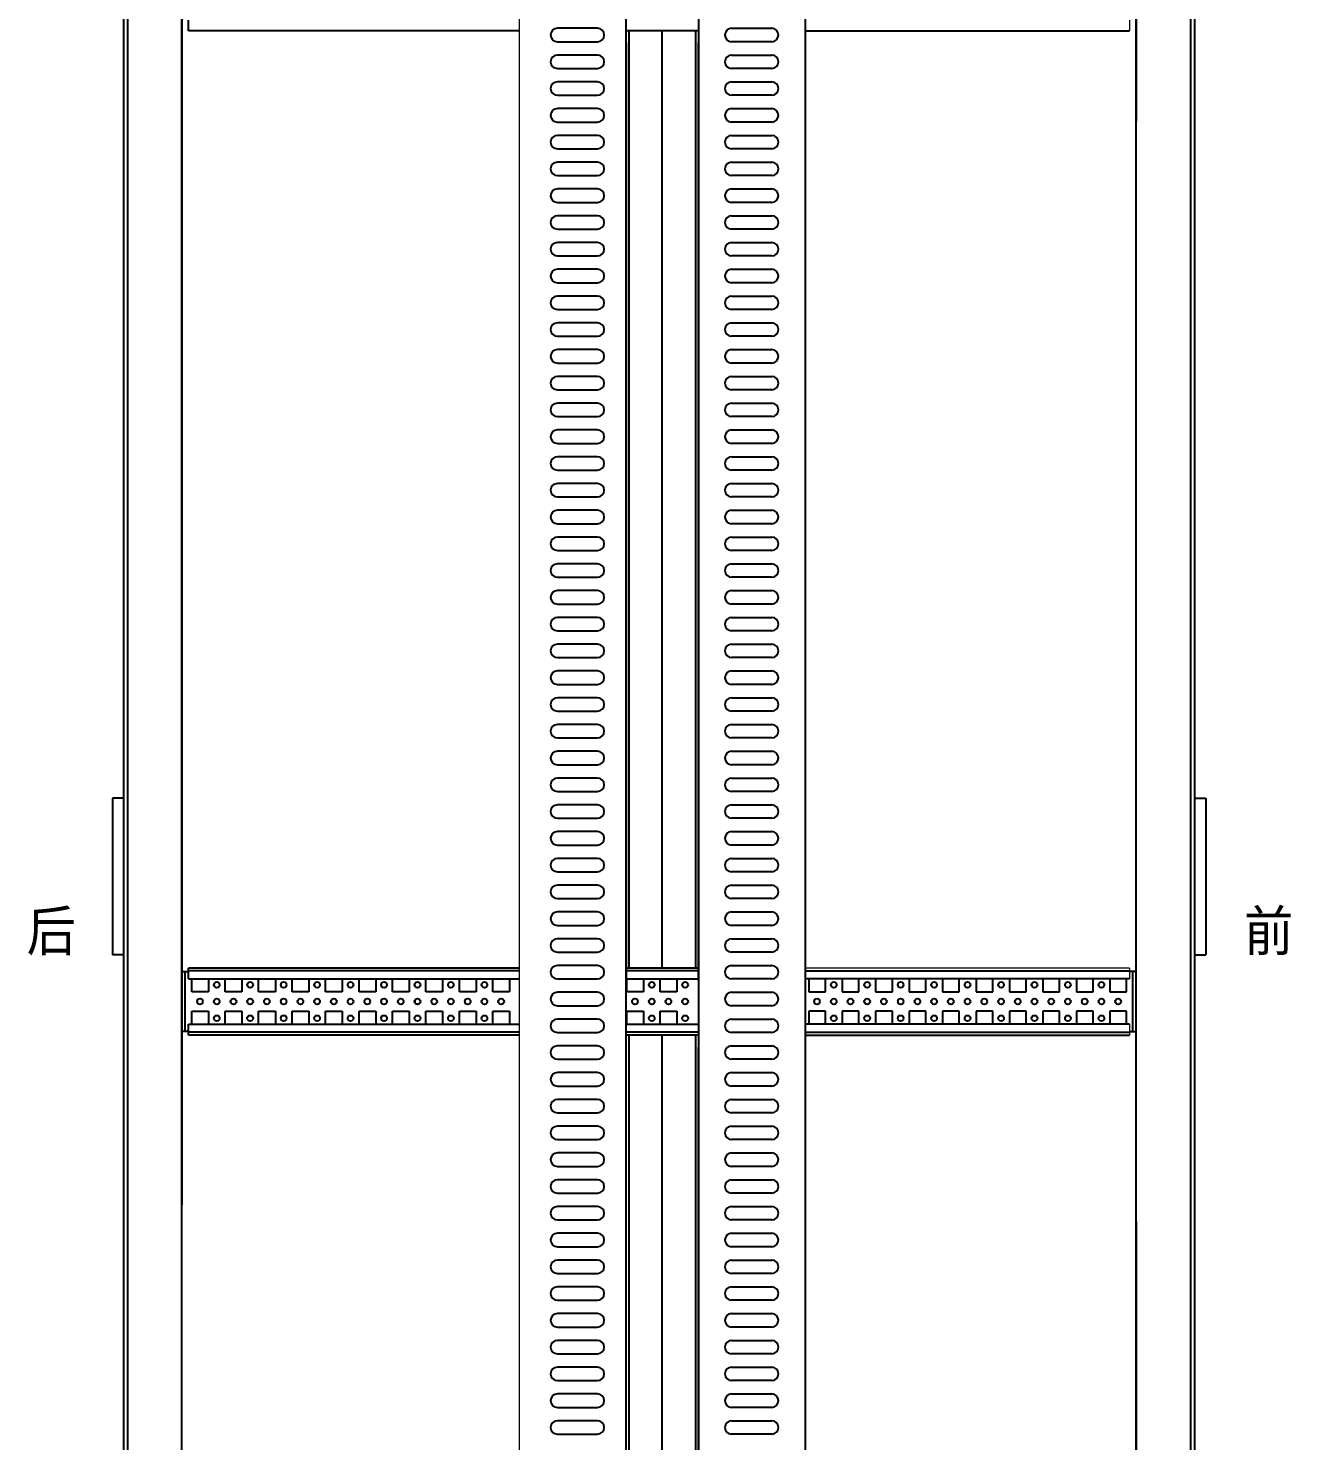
# Model space of a CAD drawing. Extents: x 79822 to 122366, y -56021 to -28815.
# Drawn here: x 103225 to 104168, y -31151 to -30096 of the extents above; entities that cross this region are included whole.
import ezdxf

# ---------------------------------------------------------------- set-up
doc = ezdxf.new("R2010")
doc.units = 0
doc.header["$LTSCALE"] = 100
doc.header["$MEASUREMENT"] = 0
doc.layers.add('PANEL', color=7, linetype='Continuous')
doc.layers.add('细实线', color=7, linetype='Continuous', lineweight=20)
doc.styles.add('HZ', font='arial.ttf', dxfattribs={"width": 0.7})

msp = doc.modelspace()

# ---------------------------------------------------------------- linework, layer by layer
at = {"color": 7, "linetype": 'Continuous'}
for p, q in [((103671.6, -31604.2), (103671.6, -29859.2)), ((103344.7, -30098.2), (103344.7, -30090.2)), ((103523.7, -30098.2), (103344.7, -30098.2)), ((103591.6, -30098.2), (103523.7, -30098.2)), ((103650.2, -30096.3), (103620.2, -30096.3)), ((103725.6, -30098.2), (103671.6, -30098.2)), ((103673.6, -30098.2), (103673.6, -30798.2)), ((103698.6, -30798.2), (103698.6, -30098.2)), ((103698.6, -30798.2), (103698.6, -30098.2)), ((103723.6, -30798.2), (103723.6, -30098.2)), ((103750.4, -30096.3), (103780.4, -30096.3)), ((103805.6, -30098.2), (104047.8, -30098.2)), ((103620.2, -30106.3), (103650.2, -30106.3)), ((103671.6, -30107.2), (103671.6, -30807.2)), ((103725.6, -30807.2), (103725.6, -30107.2)), ((103780.4, -30106.3), (103750.4, -30106.3)), ((103650.2, -30116.3), (103620.2, -30116.3)), ((103750.4, -30116.3), (103780.4, -30116.3)), ((103620.2, -30126.3), (103650.2, -30126.3)), ((103780.4, -30126.3), (103750.4, -30126.3)), ((103650.2, -30136.3), (103620.2, -30136.3)), ((103750.4, -30136.3), (103780.4, -30136.3)), ((103620.2, -30146.3), (103650.2, -30146.3)), ((103780.4, -30146.3), (103750.4, -30146.3)), ((103650.2, -30156.3), (103620.2, -30156.3)), ((103750.4, -30156.3), (103780.4, -30156.3)), ((103620.2, -30166.3), (103650.2, -30166.3)), ((103780.4, -30166.3), (103750.4, -30166.3)), ((103650.2, -30176.3), (103620.2, -30176.3)), ((103750.4, -30176.3), (103780.4, -30176.3)), ((103620.2, -30186.3), (103650.2, -30186.3)), ((103780.4, -30186.3), (103750.4, -30186.3)), ((103650.2, -30196.3), (103620.2, -30196.3)), ((103750.4, -30196.3), (103780.4, -30196.3)), ((103620.2, -30206.3), (103650.2, -30206.3)), ((103780.4, -30206.3), (103750.4, -30206.3)), ((103650.2, -30216.3), (103620.2, -30216.3)), ((103750.4, -30216.3), (103780.4, -30216.3)), ((103620.2, -30226.3), (103650.2, -30226.3)), ((103650.2, -30236.3), (103620.2, -30236.3)), ((103780.4, -30226.3), (103750.4, -30226.3)), ((103750.4, -30236.3), (103780.4, -30236.3)), ((103620.2, -30246.3), (103650.2, -30246.3)), ((103780.4, -30246.3), (103750.4, -30246.3)), ((103650.2, -30256.3), (103620.2, -30256.3)), ((103750.4, -30256.3), (103780.4, -30256.3)), ((103620.2, -30266.3), (103650.2, -30266.3)), ((103780.4, -30266.3), (103750.4, -30266.3)), ((103650.2, -30276.3), (103620.2, -30276.3)), ((103750.4, -30276.3), (103780.4, -30276.3)), ((103620.2, -30286.3), (103650.2, -30286.3)), ((103780.4, -30286.3), (103750.4, -30286.3)), ((103650.2, -30296.3), (103620.2, -30296.3)), ((103750.4, -30296.3), (103780.4, -30296.3)), ((103620.2, -30306.3), (103650.2, -30306.3)), ((103780.4, -30306.3), (103750.4, -30306.3)), ((103650.2, -30316.3), (103620.2, -30316.3)), ((103750.4, -30316.3), (103780.4, -30316.3)), ((103620.2, -30326.3), (103650.2, -30326.3)), ((103780.4, -30326.3), (103750.4, -30326.3)), ((103650.2, -30336.3), (103620.2, -30336.3)), ((103750.4, -30336.3), (103780.4, -30336.3)), ((103620.2, -30346.3), (103650.2, -30346.3)), ((103780.4, -30346.3), (103750.4, -30346.3)), ((103650.2, -30356.3), (103620.2, -30356.3)), ((103750.4, -30356.3), (103780.4, -30356.3)), ((103620.2, -30366.3), (103650.2, -30366.3)), ((103780.4, -30366.3), (103750.4, -30366.3)), ((103650.2, -30376.3), (103620.2, -30376.3)), ((103750.4, -30376.3), (103780.4, -30376.3)), ((103620.2, -30386.3), (103650.2, -30386.3)), ((103780.4, -30386.3), (103750.4, -30386.3)), ((103650.2, -30396.3), (103620.2, -30396.3)), ((103750.4, -30396.3), (103780.4, -30396.3)), ((103620.2, -30406.3), (103650.2, -30406.3)), ((103780.4, -30406.3), (103750.4, -30406.3)), ((103650.2, -30416.3), (103620.2, -30416.3)), ((103620.2, -30426.3), (103650.2, -30426.3)), ((103750.4, -30416.3), (103780.4, -30416.3)), ((103780.4, -30426.3), (103750.4, -30426.3)), ((103650.2, -30436.3), (103620.2, -30436.3)), ((103750.4, -30436.3), (103780.4, -30436.3)), ((103620.2, -30446.3), (103650.2, -30446.3)), ((103780.4, -30446.3), (103750.4, -30446.3)), ((103650.2, -30456.3), (103620.2, -30456.3)), ((103750.4, -30456.3), (103780.4, -30456.3)), ((103620.2, -30466.3), (103650.2, -30466.3)), ((103780.4, -30466.3), (103750.4, -30466.3)), ((103650.2, -30476.3), (103620.2, -30476.3)), ((103750.4, -30476.3), (103780.4, -30476.3)), ((103620.2, -30486.3), (103650.2, -30486.3)), ((103780.4, -30486.3), (103750.4, -30486.3)), ((103650.2, -30496.3), (103620.2, -30496.3)), ((103750.4, -30496.3), (103780.4, -30496.3)), ((103620.2, -30506.3), (103650.2, -30506.3)), ((103780.4, -30506.3), (103750.4, -30506.3)), ((103650.2, -30516.3), (103620.2, -30516.3)), ((103750.4, -30516.3), (103780.4, -30516.3)), ((103620.2, -30526.3), (103650.2, -30526.3)), ((103780.4, -30526.3), (103750.4, -30526.3)), ((103650.2, -30536.3), (103620.2, -30536.3)), ((103750.4, -30536.3), (103780.4, -30536.3)), ((103620.2, -30546.3), (103650.2, -30546.3)), ((103780.4, -30546.3), (103750.4, -30546.3)), ((103650.2, -30556.3), (103620.2, -30556.3)), ((103750.4, -30556.3), (103780.4, -30556.3)), ((103620.2, -30566.3), (103650.2, -30566.3)), ((103780.4, -30566.3), (103750.4, -30566.3)), ((103650.2, -30576.3), (103620.2, -30576.3)), ((103750.4, -30576.3), (103780.4, -30576.3)), ((103620.2, -30586.3), (103650.2, -30586.3)), ((103780.4, -30586.3), (103750.4, -30586.3)), ((103650.2, -30596.3), (103620.2, -30596.3)), ((103750.4, -30596.3), (103780.4, -30596.3)), ((103620.2, -30606.3), (103650.2, -30606.3)), ((103650.2, -30616.3), (103620.2, -30616.3)), ((103780.4, -30606.3), (103750.4, -30606.3)), ((103750.4, -30616.3), (103780.4, -30616.3)), ((103620.2, -30626.3), (103650.2, -30626.3)), ((103780.4, -30626.3), (103750.4, -30626.3)), ((103650.2, -30636.3), (103620.2, -30636.3)), ((103750.4, -30636.3), (103780.4, -30636.3)), ((103620.2, -30646.3), (103650.2, -30646.3)), ((103780.4, -30646.3), (103750.4, -30646.3)), ((103650.2, -30656.3), (103620.2, -30656.3)), ((103750.4, -30656.3), (103780.4, -30656.3)), ((103620.2, -30666.3), (103650.2, -30666.3)), ((103780.4, -30666.3), (103750.4, -30666.3)), ((103650.2, -30676.3), (103620.2, -30676.3)), ((103750.4, -30676.3), (103780.4, -30676.3)), ((103620.2, -30686.3), (103650.2, -30686.3)), ((103780.4, -30686.3), (103750.4, -30686.3)), ((103650.2, -30696.3), (103620.2, -30696.3)), ((103750.4, -30696.3), (103780.4, -30696.3)), ((103620.2, -30706.3), (103650.2, -30706.3)), ((103780.4, -30706.3), (103750.4, -30706.3)), ((103650.2, -30716.3), (103620.2, -30716.3)), ((103750.4, -30716.3), (103780.4, -30716.3)), ((103620.2, -30726.3), (103650.2, -30726.3)), ((103780.4, -30726.3), (103750.4, -30726.3)), ((103650.2, -30736.3), (103620.2, -30736.3)), ((103750.4, -30736.3), (103780.4, -30736.3)), ((103620.2, -30746.3), (103650.2, -30746.3)), ((103780.4, -30746.3), (103750.4, -30746.3)), ((103650.2, -30756.3), (103620.2, -30756.3)), ((103750.4, -30756.3), (103780.4, -30756.3)), ((103620.2, -30766.3), (103650.2, -30766.3)), ((103780.4, -30766.3), (103750.4, -30766.3)), ((103650.2, -30776.3), (103620.2, -30776.3)), ((103750.4, -30776.3), (103780.4, -30776.3)), ((103620.2, -30786.3), (103650.2, -30786.3)), ((103780.4, -30786.3), (103750.4, -30786.3)), ((103339.7, -30800.7), (103344.7, -30800.7)), ((103342.2, -30845.7), (103342.2, -30800.7)), ((103523.7, -30798.2), (103344.7, -30798.2)), ((103344.7, -30806.2), (103344.7, -30798.2)), ((103523.7, -30800.2), (103344.7, -30800.2)), ((103344.7, -30806.2), (103523.7, -30806.2)), ((103347, -30816), (103347, -30806.2)), ((103359.5, -30806.2), (103359.5, -30816)), ((103372, -30816), (103372, -30806.2)), ((103384.5, -30806.2), (103384.5, -30816)), ((103397, -30816), (103397, -30806.2)), ((103409.5, -30806.2), (103409.5, -30816)), ((103422, -30816), (103422, -30806.2)), ((103434.5, -30806.2), (103434.5, -30816)), ((103447, -30816), (103447, -30806.2)), ((103459.5, -30806.2), (103459.5, -30816)), ((103472, -30816), (103472, -30806.2)), ((103484.5, -30806.2), (103484.5, -30816)), ((103497, -30816), (103497, -30806.2)), ((103509.5, -30806.2), (103509.5, -30816)), ((103522, -30816), (103522, -30806.2)), ((103591.6, -30798.2), (103523.7, -30798.2)), ((103591.6, -30800.2), (103523.7, -30800.2)), ((103523.7, -30806.2), (103591.6, -30806.2)), ((103534.5, -30806.2), (103534.5, -30816)), ((103547, -30816), (103547, -30806.2)), ((103559.5, -30806.2), (103559.5, -30816)), ((103572, -30816), (103572, -30806.2)), ((103584.5, -30806.2), (103584.5, -30816)), ((103650.2, -30796.3), (103620.2, -30796.3)), ((103620.2, -30806.3), (103650.2, -30806.3)), ((103725.6, -30798.2), (103671.6, -30798.2)), ((103725.6, -30800.2), (103671.6, -30800.2)), ((103671.6, -30806.2), (103725.6, -30806.2)), ((103672, -30816), (103672, -30806.2)), ((103684.5, -30806.2), (103684.5, -30816)), ((103697, -30816), (103697, -30806.2)), ((103709.5, -30806.2), (103709.5, -30816)), ((103750.4, -30796.3), (103780.4, -30796.3)), ((103780.4, -30806.3), (103750.4, -30806.3)), ((103805.6, -30800.2), (104047.8, -30800.2)), ((104047.7, -30806.2), (103805.6, -30806.2)), ((103808, -30806.2), (103808, -30816)), ((103820.5, -30816), (103820.5, -30806.2)), ((103833, -30806.2), (103833, -30816)), ((103845.5, -30816), (103845.5, -30806.2)), ((103858, -30806.2), (103858, -30816)), ((103870.5, -30816), (103870.5, -30806.2)), ((103883, -30806.2), (103883, -30816)), ((103895.5, -30816), (103895.5, -30806.2)), ((103908, -30806.2), (103908, -30816)), ((103920.5, -30816), (103920.5, -30806.2)), ((103933, -30806.2), (103933, -30816)), ((103945.5, -30816), (103945.5, -30806.2)), ((103958, -30806.2), (103958, -30816)), ((103970.5, -30816), (103970.5, -30806.2)), ((103983, -30806.2), (103983, -30816)), ((103995.5, -30816), (103995.5, -30806.2)), ((104008, -30806.2), (104008, -30816)), ((104020.5, -30816), (104020.5, -30806.2)), ((104033, -30806.2), (104033, -30816)), ((104045.5, -30816), (104045.5, -30806.2)), ((104052.7, -30800.7), (104047.7, -30800.7)), ((104050.2, -30845.7), (104050.2, -30800.7)), ((103359.5, -30816), (103347, -30816)), ((103384.5, -30816), (103372, -30816)), ((103409.5, -30816), (103397, -30816)), ((103434.5, -30816), (103422, -30816)), ((103459.5, -30816), (103447, -30816)), ((103484.5, -30816), (103472, -30816)), ((103509.5, -30816), (103497, -30816)), ((103534.5, -30816), (103522, -30816)), ((103559.5, -30816), (103547, -30816)), ((103584.5, -30816), (103572, -30816)), ((103650.2, -30816.3), (103620.2, -30816.3)), ((103684.5, -30816), (103672, -30816)), ((103709.5, -30816), (103697, -30816)), ((103750.4, -30816.3), (103780.4, -30816.3)), ((103808, -30816), (103820.5, -30816)), ((103833, -30816), (103845.5, -30816)), ((103858, -30816), (103870.5, -30816)), ((103883, -30816), (103895.5, -30816)), ((103908, -30816), (103920.5, -30816)), ((103933, -30816), (103945.5, -30816)), ((103958, -30816), (103970.5, -30816)), ((103983, -30816), (103995.5, -30816)), ((104008, -30816), (104020.5, -30816)), ((104033, -30816), (104045.5, -30816)), ((103513.7, -30822.5), (103513.7, -30824)), ((103516.6, -30825.2), (103514.9, -30825.2)), ((103620.2, -30826.3), (103650.2, -30826.3)), ((103780.4, -30826.3), (103750.4, -30826.3)), ((103347, -30830.5), (103359.5, -30830.5)), ((103347, -30840.2), (103347, -30830.5)), ((103359.5, -30830.5), (103359.5, -30840.2)), ((103372, -30830.5), (103384.5, -30830.5)), ((103372, -30840.2), (103372, -30830.5)), ((103384.5, -30830.5), (103384.5, -30840.2)), ((103397, -30830.5), (103409.5, -30830.5)), ((103397, -30840.2), (103397, -30830.5)), ((103409.5, -30830.5), (103409.5, -30840.2)), ((103422, -30830.5), (103434.5, -30830.5)), ((103422, -30840.2), (103422, -30830.5)), ((103434.5, -30830.5), (103434.5, -30840.2)), ((103447, -30830.5), (103459.5, -30830.5)), ((103447, -30840.2), (103447, -30830.5)), ((103459.5, -30830.5), (103459.5, -30840.2)), ((103472, -30830.5), (103484.5, -30830.5)), ((103472, -30840.2), (103472, -30830.5)), ((103484.5, -30830.5), (103484.5, -30840.2)), ((103497, -30830.5), (103509.5, -30830.5)), ((103497, -30840.2), (103497, -30830.5)), ((103509.5, -30830.5), (103509.5, -30840.2)), ((103522, -30830.5), (103534.5, -30830.5)), ((103522, -30840.2), (103522, -30830.5)), ((103534.5, -30830.5), (103534.5, -30840.2)), ((103547, -30830.5), (103559.5, -30830.5)), ((103547, -30840.2), (103547, -30830.5)), ((103559.5, -30830.5), (103559.5, -30840.2)), ((103572, -30830.5), (103584.5, -30830.5)), ((103572, -30840.2), (103572, -30830.5)), ((103584.5, -30830.5), (103584.5, -30840.2)), ((103650.2, -30836.3), (103620.2, -30836.3)), ((103672, -30830.5), (103684.5, -30830.5)), ((103672, -30840.2), (103672, -30830.5)), ((103684.5, -30830.5), (103684.5, -30840.2)), ((103697, -30830.5), (103709.5, -30830.5)), ((103697, -30840.2), (103697, -30830.5)), ((103709.5, -30830.5), (103709.5, -30840.2)), ((103750.4, -30836.3), (103780.4, -30836.3)), ((103820.5, -30830.5), (103808, -30830.5)), ((103808, -30830.5), (103808, -30840.2)), ((103820.5, -30840.2), (103820.5, -30830.5)), ((103845.5, -30830.5), (103833, -30830.5)), ((103833, -30830.5), (103833, -30840.2)), ((103845.5, -30840.2), (103845.5, -30830.5)), ((103870.5, -30830.5), (103858, -30830.5)), ((103858, -30830.5), (103858, -30840.2)), ((103870.5, -30840.2), (103870.5, -30830.5)), ((103895.5, -30830.5), (103883, -30830.5)), ((103883, -30830.5), (103883, -30840.2)), ((103895.5, -30840.2), (103895.5, -30830.5)), ((103920.5, -30830.5), (103908, -30830.5)), ((103908, -30830.5), (103908, -30840.2)), ((103920.5, -30840.2), (103920.5, -30830.5)), ((103945.5, -30830.5), (103933, -30830.5)), ((103933, -30830.5), (103933, -30840.2)), ((103945.5, -30840.2), (103945.5, -30830.5)), ((103970.5, -30830.5), (103958, -30830.5)), ((103958, -30830.5), (103958, -30840.2)), ((103970.5, -30840.2), (103970.5, -30830.5)), ((103995.5, -30830.5), (103983, -30830.5)), ((103983, -30830.5), (103983, -30840.2)), ((103995.5, -30840.2), (103995.5, -30830.5)), ((104020.5, -30830.5), (104008, -30830.5)), ((104008, -30830.5), (104008, -30840.2)), ((104020.5, -30840.2), (104020.5, -30830.5)), ((104045.5, -30830.5), (104033, -30830.5)), ((104033, -30830.5), (104033, -30840.2)), ((104045.5, -30840.2), (104045.5, -30830.5)), ((103344.7, -30845.7), (103339.7, -30845.7)), ((103344.7, -30840.2), (103523.7, -30840.2)), ((103344.7, -30848.2), (103344.7, -30840.2)), ((103523.7, -30846.2), (103344.7, -30846.2)), ((103523.7, -30848.2), (103344.7, -30848.2)), ((103523.7, -30840.2), (103591.6, -30840.2)), ((103591.6, -30846.2), (103523.7, -30846.2)), ((103591.6, -30848.2), (103523.7, -30848.2)), ((103620.2, -30846.3), (103650.2, -30846.3)), ((103671.6, -30840.2), (103725.6, -30840.2)), ((103725.6, -30846.2), (103671.6, -30846.2)), ((103725.6, -30848.2), (103671.6, -30848.2)), ((103673.6, -30848.2), (103673.6, -31498.2)), ((103698.6, -31498.2), (103698.6, -30848.2)), ((103723.6, -31498.2), (103723.6, -30848.2)), ((103780.4, -30846.3), (103750.4, -30846.3)), ((104047.7, -30840.2), (103805.6, -30840.2)), ((103805.6, -30846.2), (104047.8, -30846.2)), ((103805.6, -30848.2), (104047.8, -30848.2)), ((104047.7, -30845.7), (104052.7, -30845.7)), ((103650.2, -30856.3), (103620.2, -30856.3)), ((103725.6, -31557.2), (103725.6, -30857.2)), ((103750.4, -30856.3), (103780.4, -30856.3)), ((103620.2, -30866.3), (103650.2, -30866.3)), ((103780.4, -30866.3), (103750.4, -30866.3)), ((103650.2, -30876.3), (103620.2, -30876.3)), ((103750.4, -30876.3), (103780.4, -30876.3)), ((103620.2, -30886.3), (103650.2, -30886.3)), ((103780.4, -30886.3), (103750.4, -30886.3)), ((103650.2, -30896.3), (103620.2, -30896.3)), ((103750.4, -30896.3), (103780.4, -30896.3)), ((103620.2, -30906.3), (103650.2, -30906.3)), ((103698.6, -31498.2), (103698.6, -30904.2)), ((103780.4, -30906.3), (103750.4, -30906.3)), ((103650.2, -30916.3), (103620.2, -30916.3)), ((103750.4, -30916.3), (103780.4, -30916.3)), ((103620.2, -30926.3), (103650.2, -30926.3)), ((103780.4, -30926.3), (103750.4, -30926.3)), ((103650.2, -30936.3), (103620.2, -30936.3)), ((103750.4, -30936.3), (103780.4, -30936.3)), ((103620.2, -30946.3), (103650.2, -30946.3)), ((103780.4, -30946.3), (103750.4, -30946.3)), ((103650.2, -30956.3), (103620.2, -30956.3)), ((103750.4, -30956.3), (103780.4, -30956.3)), ((103620.2, -30966.3), (103650.2, -30966.3)), ((103780.4, -30966.3), (103750.4, -30966.3)), ((103650.2, -30976.3), (103620.2, -30976.3)), ((103750.4, -30976.3), (103780.4, -30976.3)), ((103620.2, -30986.3), (103650.2, -30986.3)), ((103650.2, -30996.3), (103620.2, -30996.3)), ((103780.4, -30986.3), (103750.4, -30986.3)), ((103750.4, -30996.3), (103780.4, -30996.3)), ((103620.2, -31006.3), (103650.2, -31006.3)), ((103780.4, -31006.3), (103750.4, -31006.3)), ((103650.2, -31016.3), (103620.2, -31016.3)), ((103750.4, -31016.3), (103780.4, -31016.3)), ((103620.2, -31026.3), (103650.2, -31026.3)), ((103780.4, -31026.3), (103750.4, -31026.3)), ((103650.2, -31036.3), (103620.2, -31036.3)), ((103750.4, -31036.3), (103780.4, -31036.3)), ((103620.2, -31046.3), (103650.2, -31046.3)), ((103780.4, -31046.3), (103750.4, -31046.3)), ((103650.2, -31056.3), (103620.2, -31056.3)), ((103750.4, -31056.3), (103780.4, -31056.3)), ((103620.2, -31066.3), (103650.2, -31066.3)), ((103780.4, -31066.3), (103750.4, -31066.3)), ((103650.2, -31076.3), (103620.2, -31076.3)), ((103750.4, -31076.3), (103780.4, -31076.3)), ((103620.2, -31086.3), (103650.2, -31086.3)), ((103780.4, -31086.3), (103750.4, -31086.3)), ((103650.2, -31096.3), (103620.2, -31096.3)), ((103750.4, -31096.3), (103780.4, -31096.3)), ((103620.2, -31106.3), (103650.2, -31106.3)), ((103780.4, -31106.3), (103750.4, -31106.3)), ((103650.2, -31116.3), (103620.2, -31116.3)), ((103750.4, -31116.3), (103780.4, -31116.3)), ((103620.2, -31126.3), (103650.2, -31126.3)), ((103780.4, -31126.3), (103750.4, -31126.3)), ((103650.2, -31136.3), (103620.2, -31136.3)), ((103750.4, -31136.3), (103780.4, -31136.3)), ((103620.2, -31146.3), (103650.2, -31146.3)), ((103780.4, -31146.3), (103750.4, -31146.3))]:
    msp.add_line(p, q, dxfattribs=at)
for p, q in [((103296.2, -30671.2), (103287.7, -30671.2)), ((103287.7, -30671.2), (103287.7, -30788.2)), ((104096.2, -30671.2), (104104.8, -30671.2)), ((104104.8, -30671.2), (104104.8, -30788.2)), ((103296.2, -30788.2), (103287.7, -30788.2)), ((104096.2, -30788.2), (104104.8, -30788.2))]:
    msp.add_line(p, q)
at = {"color": 7}
msp.add_lwpolyline([(103805.6, -29804.2), (103725.6, -29804.2), (103725.6, -31604.2), (103805.6, -31604.2)], close=True, dxfattribs=at)
at = {"color": 7, "linetype": 'Continuous'}
for centre in [(103365.7, -30810.7), (103390.7, -30810.7), (103415.7, -30810.7), (103440.7, -30810.7), (103465.7, -30810.7), (103490.7, -30810.7), (103515.7, -30810.7), (103540.7, -30810.7), (103540.7, -30810.7), (103565.7, -30810.7), (103565.7, -30810.7), (103690.7, -30810.7), (103715.7, -30810.7), (103826.7, -30810.7), (103826.7, -30810.7), (103851.7, -30810.7), (103851.7, -30810.7), (103876.7, -30810.7), (103876.7, -30810.7), (103901.7, -30810.7), (103901.7, -30810.7), (103926.7, -30810.7), (103926.7, -30810.7), (103951.7, -30810.7), (103951.7, -30810.7), (103976.7, -30810.7), (103976.7, -30810.7), (104001.7, -30810.7), (104001.7, -30810.7), (104026.7, -30810.7), (104026.7, -30810.7), (103353.2, -30823.2), (103365.7, -30823.2), (103378.2, -30823.2), (103390.7, -30823.2), (103403.2, -30823.2), (103415.7, -30823.2), (103428.2, -30823.2), (103440.7, -30823.2), (103453.2, -30823.2), (103465.7, -30823.2), (103478.2, -30823.2), (103490.7, -30823.2), (103503.2, -30823.2), (103515.7, -30823.2), (103528.2, -30823.2), (103540.7, -30823.2), (103540.7, -30823.2), (103553.2, -30823.2), (103565.7, -30823.2), (103565.7, -30823.2), (103578.2, -30823.2), (103678.2, -30823.2), (103690.7, -30823.2), (103703.2, -30823.2), (103715.7, -30823.2), (103814.2, -30823.2), (103826.7, -30823.2), (103826.7, -30823.2), (103839.2, -30823.2), (103851.7, -30823.2), (103851.7, -30823.2), (103864.2, -30823.2), (103876.7, -30823.2), (103876.7, -30823.2), (103889.2, -30823.2), (103901.7, -30823.2), (103901.7, -30823.2), (103914.2, -30823.2), (103926.7, -30823.2), (103926.7, -30823.2), (103939.2, -30823.2), (103951.7, -30823.2), (103951.7, -30823.2), (103964.2, -30823.2), (103976.7, -30823.2), (103976.7, -30823.2), (103989.2, -30823.2), (104001.7, -30823.2), (104001.7, -30823.2), (104014.2, -30823.2), (104026.7, -30823.2), (104026.7, -30823.2), (104039.2, -30823.2), (103365.7, -30835.7), (103390.7, -30835.7), (103415.7, -30835.7), (103440.7, -30835.7), (103465.7, -30835.7), (103490.7, -30835.7), (103515.7, -30835.7), (103540.7, -30835.7), (103540.7, -30835.7), (103565.7, -30835.7), (103565.7, -30835.7), (103690.7, -30835.7), (103715.7, -30835.7), (103826.7, -30835.7), (103826.7, -30835.7), (103851.7, -30835.7), (103851.7, -30835.7), (103876.7, -30835.7), (103876.7, -30835.7), (103901.7, -30835.7), (103901.7, -30835.7), (103926.7, -30835.7), (103926.7, -30835.7), (103951.7, -30835.7), (103951.7, -30835.7), (103976.7, -30835.7), (103976.7, -30835.7), (104001.7, -30835.7), (104001.7, -30835.7), (104026.7, -30835.7), (104026.7, -30835.7)]:
    msp.add_circle(centre, 2.15, dxfattribs=at)
for centre, radius, start, end in [((103620.2, -30101.3), 5, 90, 270), ((103650.2, -30101.3), 5, 270, 90), ((103750.4, -30101.3), 5, 90, 270), ((103780.4, -30101.3), 5, 270, 90), ((103620.2, -30121.3), 5, 90, 270), ((103650.2, -30121.3), 5, 270, 90), ((103750.4, -30121.3), 5, 90, 270), ((103780.4, -30121.3), 5, 270, 90), ((103620.2, -30141.3), 5, 90, 270), ((103650.2, -30141.3), 5, 270, 90), ((103750.4, -30141.3), 5, 90, 270), ((103780.4, -30141.3), 5, 270, 90), ((103620.2, -30161.3), 5, 90, 270), ((103650.2, -30161.3), 5, 270, 90), ((103750.4, -30161.3), 5, 90, 270), ((103780.4, -30161.3), 5, 270, 90), ((103620.2, -30181.3), 5, 90, 270), ((103650.2, -30181.3), 5, 270, 90), ((103750.4, -30181.3), 5, 90, 270), ((103780.4, -30181.3), 5, 270, 90), ((103620.2, -30201.3), 5, 90, 270), ((103650.2, -30201.3), 5, 270, 90), ((103750.4, -30201.3), 5, 90, 270), ((103780.4, -30201.3), 5, 270, 90), ((103620.2, -30221.3), 5, 90, 270), ((103650.2, -30221.3), 5, 270, 90), ((103750.4, -30221.3), 5, 90, 270), ((103780.4, -30221.3), 5, 270, 90), ((103620.2, -30241.3), 5, 90, 270), ((103650.2, -30241.3), 5, 270, 90), ((103750.4, -30241.3), 5, 90, 270), ((103780.4, -30241.3), 5, 270, 90), ((103620.2, -30261.3), 5, 90, 270), ((103650.2, -30261.3), 5, 270, 90), ((103750.4, -30261.3), 5, 90, 270), ((103780.4, -30261.3), 5, 270, 90), ((103620.2, -30281.3), 5, 90, 270), ((103650.2, -30281.3), 5, 270, 90), ((103750.4, -30281.3), 5, 90, 270), ((103780.4, -30281.3), 5, 270, 90), ((103620.2, -30301.3), 5, 90, 270), ((103650.2, -30301.3), 5, 270, 90), ((103750.4, -30301.3), 5, 90, 270), ((103780.4, -30301.3), 5, 270, 90), ((103620.2, -30321.3), 5, 90, 270), ((103650.2, -30321.3), 5, 270, 90), ((103750.4, -30321.3), 5, 90, 270), ((103780.4, -30321.3), 5, 270, 90), ((103620.2, -30341.3), 5, 90, 270), ((103650.2, -30341.3), 5, 270, 90), ((103750.4, -30341.3), 5, 90, 270), ((103780.4, -30341.3), 5, 270, 90), ((103620.2, -30361.3), 5, 90, 270), ((103650.2, -30361.3), 5, 270, 90), ((103750.4, -30361.3), 5, 90, 270), ((103780.4, -30361.3), 5, 270, 90), ((103620.2, -30381.3), 5, 90, 270), ((103650.2, -30381.3), 5, 270, 90), ((103750.4, -30381.3), 5, 90, 270), ((103780.4, -30381.3), 5, 270, 90), ((103620.2, -30401.3), 5, 90, 270), ((103650.2, -30401.3), 5, 270, 90), ((103750.4, -30401.3), 5, 90, 270), ((103780.4, -30401.3), 5, 270, 90), ((103620.2, -30421.3), 5, 90, 270), ((103650.2, -30421.3), 5, 270, 90), ((103750.4, -30421.3), 5, 90, 270), ((103780.4, -30421.3), 5, 270, 90), ((103620.2, -30441.3), 5, 90, 270), ((103650.2, -30441.3), 5, 270, 90), ((103750.4, -30441.3), 5, 90, 270), ((103780.4, -30441.3), 5, 270, 90), ((103620.2, -30461.3), 5, 90, 270), ((103650.2, -30461.3), 5, 270, 90), ((103750.4, -30461.3), 5, 90, 270), ((103780.4, -30461.3), 5, 270, 90), ((103620.2, -30481.3), 5, 90, 270), ((103650.2, -30481.3), 5, 270, 90), ((103750.4, -30481.3), 5, 90, 270), ((103780.4, -30481.3), 5, 270, 90), ((103620.2, -30501.3), 5, 90, 270), ((103650.2, -30501.3), 5, 270, 90), ((103750.4, -30501.3), 5, 90, 270), ((103780.4, -30501.3), 5, 270, 90), ((103620.2, -30521.3), 5, 90, 270), ((103650.2, -30521.3), 5, 270, 90), ((103750.4, -30521.3), 5, 90, 270), ((103780.4, -30521.3), 5, 270, 90), ((103620.2, -30541.3), 5, 90, 270), ((103650.2, -30541.3), 5, 270, 90), ((103750.4, -30541.3), 5, 90, 270), ((103780.4, -30541.3), 5, 270, 90), ((103620.2, -30561.3), 5, 90, 270), ((103650.2, -30561.3), 5, 270, 90), ((103750.4, -30561.3), 5, 90, 270), ((103780.4, -30561.3), 5, 270, 90), ((103620.2, -30581.3), 5, 90, 270), ((103650.2, -30581.3), 5, 270, 90), ((103750.4, -30581.3), 5, 90, 270), ((103780.4, -30581.3), 5, 270, 90), ((103620.2, -30601.3), 5, 90, 270), ((103650.2, -30601.3), 5, 270, 90), ((103750.4, -30601.3), 5, 90, 270), ((103780.4, -30601.3), 5, 270, 90), ((103620.2, -30621.3), 5, 90, 270), ((103650.2, -30621.3), 5, 270, 90), ((103750.4, -30621.3), 5, 90, 270), ((103780.4, -30621.3), 5, 270, 90), ((103620.2, -30641.3), 5, 90, 270), ((103650.2, -30641.3), 5, 270, 90), ((103750.4, -30641.3), 5, 90, 270), ((103780.4, -30641.3), 5, 270, 90), ((103620.2, -30661.3), 5, 90, 270), ((103650.2, -30661.3), 5, 270, 90), ((103750.4, -30661.3), 5, 90, 270), ((103780.4, -30661.3), 5, 270, 90), ((103620.2, -30681.3), 5, 90, 270), ((103650.2, -30681.3), 5, 270, 90), ((103750.4, -30681.3), 5, 90, 270), ((103780.4, -30681.3), 5, 270, 90), ((103620.2, -30701.3), 5, 90, 270), ((103650.2, -30701.3), 5, 270, 90), ((103750.4, -30701.3), 5, 90, 270), ((103780.4, -30701.3), 5, 270, 90), ((103620.2, -30721.3), 5, 90, 270), ((103650.2, -30721.3), 5, 270, 90), ((103750.4, -30721.3), 5, 90, 270), ((103780.4, -30721.3), 5, 270, 90), ((103620.2, -30741.3), 5, 90, 270), ((103650.2, -30741.3), 5, 270, 90), ((103750.4, -30741.3), 5, 90, 270), ((103780.4, -30741.3), 5, 270, 90), ((103620.2, -30761.3), 5, 90, 270), ((103650.2, -30761.3), 5, 270, 90), ((103750.4, -30761.3), 5, 90, 270), ((103780.4, -30761.3), 5, 270, 90), ((103620.2, -30781.3), 5, 90, 270), ((103650.2, -30781.3), 5, 270, 90), ((103750.4, -30781.3), 5, 90, 270), ((103780.4, -30781.3), 5, 270, 90), ((103620.2, -30801.3), 5, 90, 270), ((103650.2, -30801.3), 5, 270, 90), ((103750.4, -30801.3), 5, 90, 270), ((103780.4, -30801.3), 5, 270, 90), ((103620.2, -30821.3), 5, 90, 270), ((103650.2, -30821.3), 5, 270, 90), ((103750.4, -30821.3), 5, 90, 270), ((103780.4, -30821.3), 5, 270, 90), ((103516.7, -30823.2), 2.15, 247.5949, 256.2965), ((103620.2, -30841.3), 5, 90, 270), ((103650.2, -30841.3), 5, 270, 90), ((103750.4, -30841.3), 5, 90, 270), ((103780.4, -30841.3), 5, 270, 90), ((103620.2, -30861.3), 5, 90, 270), ((103650.2, -30861.3), 5, 270, 90), ((103750.4, -30861.3), 5, 90, 270), ((103780.4, -30861.3), 5, 270, 90), ((103620.2, -30881.3), 5, 90, 270), ((103650.2, -30881.3), 5, 270, 90), ((103750.4, -30881.3), 5, 90, 270), ((103780.4, -30881.3), 5, 270, 90), ((103620.2, -30901.3), 5, 90, 270), ((103650.2, -30901.3), 5, 270, 90), ((103750.4, -30901.3), 5, 90, 270), ((103780.4, -30901.3), 5, 270, 90), ((103620.2, -30921.3), 5, 90, 270), ((103650.2, -30921.3), 5, 270, 90), ((103750.4, -30921.3), 5, 90, 270), ((103780.4, -30921.3), 5, 270, 90), ((103620.2, -30941.3), 5, 90, 270), ((103650.2, -30941.3), 5, 270, 90), ((103750.4, -30941.3), 5, 90, 270), ((103780.4, -30941.3), 5, 270, 90), ((103620.2, -30961.3), 5, 90, 270), ((103650.2, -30961.3), 5, 270, 90), ((103750.4, -30961.3), 5, 90, 270), ((103780.4, -30961.3), 5, 270, 90), ((103620.2, -30981.3), 5, 90, 270), ((103650.2, -30981.3), 5, 270, 90), ((103750.4, -30981.3), 5, 90, 270), ((103780.4, -30981.3), 5, 270, 90), ((103620.2, -31001.3), 5, 90, 270), ((103650.2, -31001.3), 5, 270, 90), ((103750.4, -31001.3), 5, 90, 270), ((103780.4, -31001.3), 5, 270, 90), ((103620.2, -31021.3), 5, 90, 270), ((103650.2, -31021.3), 5, 270, 90), ((103750.4, -31021.3), 5, 90, 270), ((103780.4, -31021.3), 5, 270, 90), ((103620.2, -31041.3), 5, 90, 270), ((103650.2, -31041.3), 5, 270, 90), ((103750.4, -31041.3), 5, 90, 270), ((103780.4, -31041.3), 5, 270, 90), ((103620.2, -31061.3), 5, 90, 270), ((103650.2, -31061.3), 5, 270, 90), ((103750.4, -31061.3), 5, 90, 270), ((103780.4, -31061.3), 5, 270, 90), ((103620.2, -31081.3), 5, 90, 270), ((103650.2, -31081.3), 5, 270, 90), ((103750.4, -31081.3), 5, 90, 270), ((103780.4, -31081.3), 5, 270, 90), ((103620.2, -31101.3), 5, 90, 270), ((103650.2, -31101.3), 5, 270, 90), ((103750.4, -31101.3), 5, 90, 270), ((103780.4, -31101.3), 5, 270, 90), ((103620.2, -31121.3), 5, 90, 270), ((103650.2, -31121.3), 5, 270, 90), ((103750.4, -31121.3), 5, 90, 270), ((103780.4, -31121.3), 5, 270, 90), ((103620.2, -31141.3), 5, 90, 270), ((103650.2, -31141.3), 5, 270, 90), ((103750.4, -31141.3), 5, 90, 270), ((103780.4, -31141.3), 5, 270, 90)]:
    msp.add_arc(centre, radius, start, end, dxfattribs=at)
at = {"layer": 'PANEL', "color": 7}
for p, q in [((103296.2, -31735.7), (103296.2, -29735.7)), ((103299.2, -31732.7), (103299.2, -29738.7)), ((104093.2, -29738.7), (104093.2, -31732.7)), ((104096.2, -29735.7), (104096.2, -31735.7)), ((103339.7, -30556.7), (103339.7, -29779.2)), ((103339.7, -29779.2), (103339.7, -30165.7)), ((104052.7, -29779.2), (104052.7, -30165.7)), ((104052.7, -30556.7), (104052.7, -29779.2)), ((103339.7, -30153), (103339.7, -30584)), ((103339.7, -31692.2), (103339.7, -30556.7)), ((104052.7, -31692.2), (104052.7, -30556.7)), ((103339.7, -30584), (103339.7, -30975)), ((104052.7, -30987.7), (104052.7, -31692.2))]:
    msp.add_line(p, q, dxfattribs=at)
at = {"layer": '细实线'}
for p, q in [((104047.7, -30090.2), (104047.7, -30098.2)), ((104047.7, -30798.2), (103805.6, -30798.2)), ((104047.7, -30798.2), (104047.7, -30806.2)), ((104047.7, -30840.2), (104047.7, -30848.2))]:
    msp.add_line(p, q, dxfattribs=at)
msp.add_lwpolyline([(103671.6, -29804.2), (103591.6, -29804.2), (103591.6, -31604.2), (103671.6, -31604.2)], close=True, dxfattribs=at)

# ---------------------------------------------------------------- texts
at = {"color": 7, "style": 'HZ', "width": 0.9}
for s, p in [('后', (103223.7, -30785.4)), ('前', (104133.3, -30785.4))]:
    msp.add_text(s, height=30, dxfattribs=at).set_placement(p)

doc.saveas('drawing.dxf')
